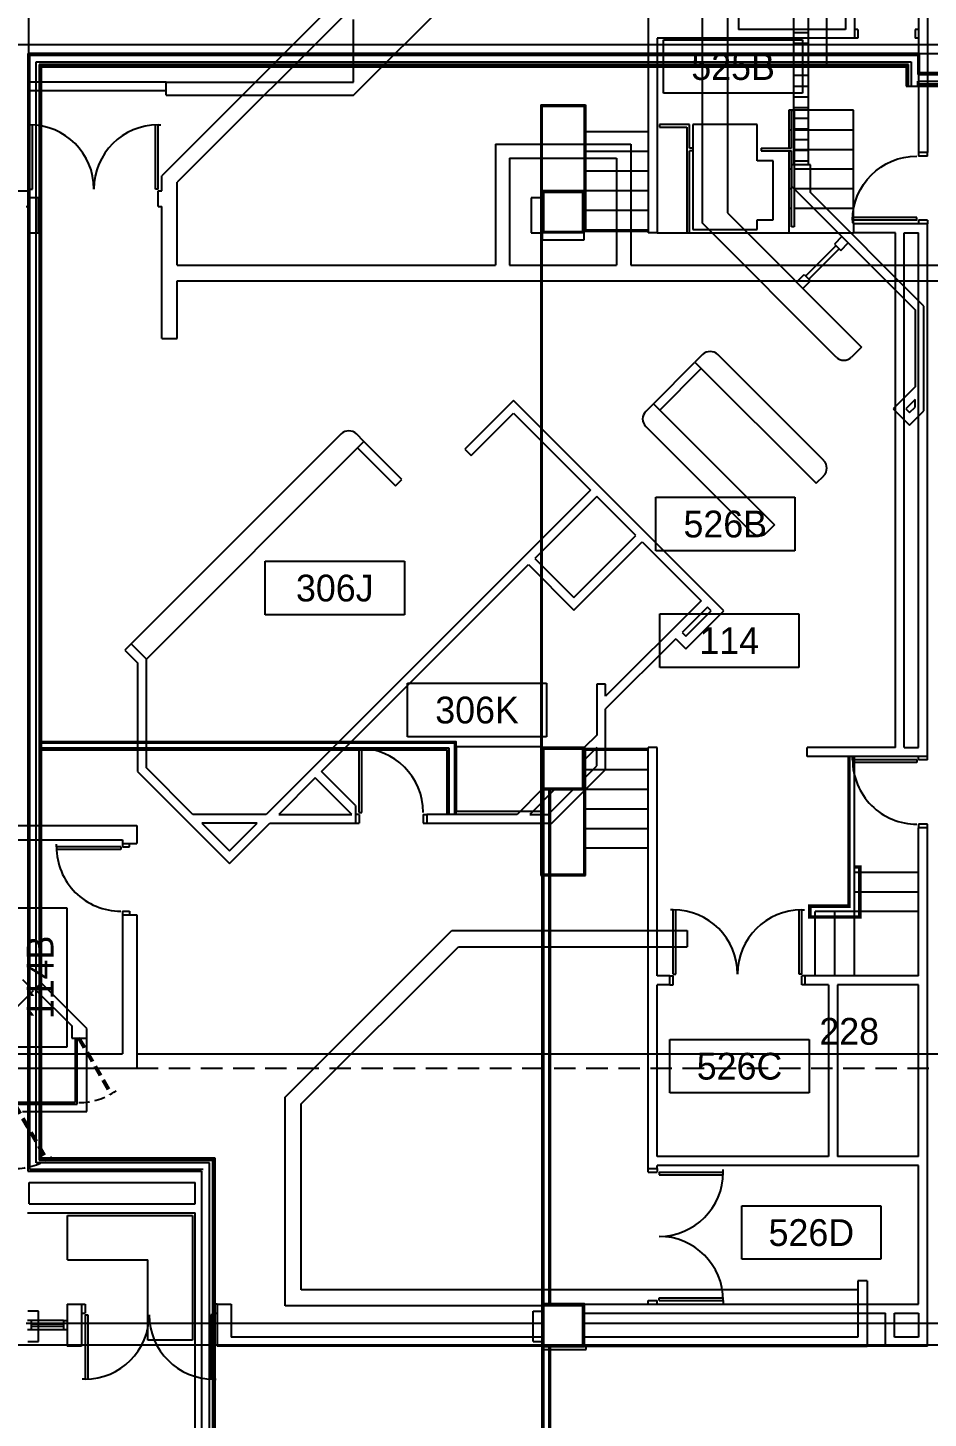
# Model space of a CAD drawing. Header units: inches. Extents: x -219 to 4035, y -10 to 4981.
# Drawn here: x 2116 to 2621, y 3319 to 4099 of the extents above; entities that cross this region are included whole.
import ezdxf
from ezdxf.enums import TextEntityAlignment as Align

# ---------------------------------------------------------------- set-up
doc = ezdxf.new("R2010")
doc.units = ezdxf.units.IN
doc.header["$LTSCALE"] = 48
doc.header["$MEASUREMENT"] = 0
doc.linetypes.add('HIDDEN', pattern=[0.375, 0.25, -0.125])
doc.linetypes.add('HIDDEN2', pattern=[0.1875, 0.125, -0.0625])
doc.layers.get('0').update_dxf_attribs({"color": 13, "linetype": 'CONTINUOUS'})
for name, color, linetype in [('F1-BLDG1', 7, 'CONTINUOUS'), ('F1-BLDG2', 2, 'HIDDEN'), ('F1-BLDG3', 161, 'CONTINUOUS'), ('F1-DOOR1', 3, 'CONTINUOUS'), ('F1-DOORJMB', 32, 'CONTINUOUS'), ('F1-RMNOS', 3, 'CONTINUOUS'), ('F2-BLDG1', 7, 'CONTINUOUS'), ('F2-BLDG3', 161, 'CONTINUOUS'), ('F2-BLDG4', 2, 'CONTINUOUS'), ('f2-casework1', 4, 'CONTINUOUS'), ('F2-RMNOS', 3, 'CONTINUOUS'), ('F3-BLDG1', 7, 'CONTINUOUS'), ('F3-BLDG3', 161, 'CONTINUOUS'), ('F3-BLDG4', 2, 'CONTINUOUS'), ('F3-DOOR1', 3, 'CONTINUOUS'), ('F3-DOOR2', 61, 'HIDDEN2'), ('F3-DOORJMB', 32, 'CONTINUOUS'), ('F3-RMNOS', 3, 'CONTINUOUS'), ('F3-WINDOW1', 1, 'CONTINUOUS'), ('F5-BLDG1', 7, 'CONTINUOUS'), ('F5-BLDG3', 161, 'CONTINUOUS'), ('F5-BLDG4', 2, 'CONTINUOUS'), ('F5-DOOR1', 3, 'CONTINUOUS'), ('F5-DOORJMB', 32, 'CONTINUOUS'), ('f5-handrail', 3, 'CONTINUOUS'), ('F5-RMNOS', 3, 'CONTINUOUS'), ('F5-STAIR1', 24, 'CONTINUOUS'), ('F5-WINDOW1', 1, 'CONTINUOUS'), ('F5-WINDOW2', 4, 'CONTINUOUS')]:
    doc.layers.add(name, color=color, linetype=linetype)
for name, color, linetype, plot in [('F1-COLUMN1', 8, 'CONTINUOUS', False), ('F2-Bldg1A', 8, 'CONTINUOUS', False), ('F2-COLUMN1', 8, 'CONTINUOUS', False), ('F3-COLUMN1', 8, 'CONTINUOUS', False), ('F5-COLUMN1', 8, 'CONTINUOUS', False)]:
    doc.layers.add(name, color=color, linetype=linetype, plot=plot)
doc.styles.add('ORIG-RMNOS', font='noting.shx')
doc.styles.add('RMNOS', font='noting.shx')

# ---------------------------------------------------------------- blocks, each defined once
blk = doc.blocks.new('L-34C1')
for p, q in [((-11, 11), (11, 11)), ((-11, 11), (-11, -11)), ((11, 11), (11, -11)), ((-11, -11), (11, -11))]:
    blk.add_line(p, q)
blk = doc.blocks.new('ADR-36DL')
for p, q in [((0, 37), (-1.5, 37)), ((0, 1), (0, 37)), ((1.5, 1), (1.5, 36.97)), ((70.5, 1), (70.5, 36.97)), ((72, 1), (72, 37)), ((72, 37), (73.5, 37)), ((0, 1), (1.5, 1)), ((72, 1), (70.5, 1))]:
    blk.add_line(p, q)
for centre, start, end in [((0, 1), 0, 90), ((72, 1), 90, 180)]:
    blk.add_arc(centre, 36, start, end)
blk = doc.blocks.new('ADR-36R')
for p, q in [((-1.5, 1), (-1.5, 36.97)), ((0, 1), (0, 37)), ((0, 37), (1.5, 37)), ((0, 1), (-1.5, 1))]:
    blk.add_line(p, q)
blk.add_arc((0, 1), 36, 90, 180)
blk = doc.blocks.new('BDR-36')
for p, q in [((-0.25, 1.43), (30.93, 19.43)), ((0.25, 0.57), (31.43, 18.57)), ((-0.25, 1.43), (0.25, 0.57))]:
    blk.add_line(p, q)
blk.add_arc((0, 1), 36, 0, 35.35195)
blk = doc.blocks.new('rmnos')
at = {"color": 11}
for p, q in [((-0.40625, 0.15625), (0.40625, 0.15625)), ((-0.40625, -0.15625), (-0.40625, 0.15625)), ((0.40625, 0.15625), (0.40625, -0.15625)), ((0.40625, -0.15625), (-0.40625, -0.15625))]:
    blk.add_line(p, q, dxfattribs=at)
at = {"color": 9, "style": 'ORIG-RMNOS'}
blk.add_attdef('ROOM', text='', height=0.15625, dxfattribs=at).set_placement((0, 0), align=Align.MIDDLE)
blk = doc.blocks.new('ADR-36L')
for p, q in [((0, 37), (-1.5, 37)), ((0, 1), (0, 37)), ((1.5, 1), (1.5, 36.97)), ((0, 1), (1.5, 1))]:
    blk.add_line(p, q)
blk.add_arc((0, 1), 36, 0, 90)
blk = doc.blocks.new('RMNOS-1')
at = {"color": 9, "style": 'RMNOS'}
blk.add_attdef('ROOM', text='', height=0.1562, dxfattribs=at).set_placement((0, 0), align=Align.MIDDLE)

msp = doc.modelspace()

# ---------------------------------------------------------------- linework, layer by layer
at = {"layer": 'F1-BLDG1'}
for p, q in [((2589.94, 4414.63), (2191, 4015.69)), ((2594.31, 4406.62), (2199.75, 4012.06)), ((2378, 4033.5), (2378, 3965.5)), ((2378, 4033.5), (2454, 4033.5)), ((2454, 4033.5), (2454, 3965.5)), ((2191, 4007.25), (2191, 4015.69)), ((2091, 4007.25), (2117, 4007.25)), ((2117, 3998.5), (2117, 4007.25)), ((2189, 3998.5), (2189, 4007.25)), ((2189, 4007.25), (2191, 4007.25)), ((2199.75, 3965.5), (2199.75, 4012.06)), ((2115, 3998.5), (2117, 3998.5)), ((2189, 3998.5), (2191, 3998.5)), ((2191, 3924.5), (2191, 3998.5)), ((2199.75, 3965.5), (2378, 3965.5)), ((2454, 3965.5), (2690, 3965.5)), ((2199.75, 3924.5), (2199.75, 3956.75)), ((2199.75, 3956.75), (2992, 3956.75)), ((2191, 3924.5), (2199.75, 3924.5)), ((2405, 3694.5), (2405, 3672.5)), ((2427, 3694.5), (2405, 3694.5)), ((2427, 3672.5), (2427, 3694.5)), ((2405, 3672.5), (2427, 3672.5)), ((2105, 3651.5), (2177, 3651.5)), ((2177, 3651.5), (2177, 3641.5)), ((2105, 3643.5), (2169, 3643.5)), ((2169, 3643.5), (2169, 3641.5)), ((2169, 3641.5), (2177, 3641.5)), ((2169, 3601.5), (2177, 3601.5)), ((2169, 3601.5), (2169, 3523.5)), ((2177, 3601.5), (2177, 3515.5)), ((2105, 3523.5), (2169, 3523.5)), ((2105, 3515.5), (2177, 3515.5)), ((2405, 3372.5), (2405, 3382.5)), ((2405, 3382.5), (2427, 3382.5)), ((2427, 3382.5), (2427, 3372.5)), ((2115, 3372.5), (2405, 3372.5)), ((2427, 3372.5), (2717, 3372.5)), ((2020, 3360.5), (3051, 3360.5))]:
    msp.add_line(p, q, dxfattribs=at)
at = {"layer": 'F1-BLDG2'}
msp.add_line((2177, 3515.5), (2896, 3515.5), dxfattribs=at)
at = {"layer": 'F1-BLDG3'}
for p, q in [((2386, 4025.5), (2386, 3965.5)), ((2386, 4025.5), (2446, 4025.5)), ((2446, 4025.5), (2446, 3965.5)), ((2386, 3965.5), (2446, 3965.5)), ((2177, 3523.5), (2888, 3523.5))]:
    msp.add_line(p, q, dxfattribs=at)
at = {"layer": 'F1-DOORJMB'}
for p, q in [((2169, 3641.5), (2169, 3639.5)), ((2169, 3639.5), (2173, 3639.5)), ((2173, 3639.5), (2173, 3641.5)), ((2169, 3603.5), (2173, 3603.5)), ((2169, 3603.5), (2169, 3601.5)), ((2173, 3603.5), (2173, 3601.5))]:
    msp.add_line(p, q, dxfattribs=at)
at = {"layer": 'F2-BLDG1'}
for p, q in [((1684.37, 4089.25), (2817, 4089.25)), ((2123.5, 4076.75), (2608.25, 4076.75)), ((2123.5, 4076.75), (2123.5, 3465.25)), ((2608.25, 4076.75), (2608.25, 4065.87)), ((2608.25, 4065.87), (2852.87, 4065.87)), ((2123.5, 3465.25), (2220.75, 3465.25)), ((2220.75, 3465.25), (2220.75, 3244.37)), ((2115.75, 3434.5), (2209.75, 3434.5)), ((2209.75, 3249), (2209.75, 3434.5))]:
    msp.add_line(p, q, dxfattribs=at)
for points in [[(2405, 3984.5), (2427, 3984.5), (2427, 4006.5), (2405, 4006.5)], [(2428, 3671.5), (2404, 3671.5), (2404, 3695.5), (2428, 3695.5)], [(2404, 3359.5), (2428, 3359.5), (2428, 3383.5), (2404, 3383.5)]]:
    msp.add_lwpolyline(points, close=True, dxfattribs=at)
at = {"layer": 'F2-Bldg1A'}
for p, q in [((2615.75, 4084.25), (2116, 4084.25)), ((2116, 4084.25), (2116, 3457.75)), ((2117, 3458.75), (2117, 4083.25)), ((2117, 4083.25), (2614.75, 4083.25)), ((2120.62, 3462.37), (2120.62, 4079.62)), ((2120.62, 4079.62), (2611.12, 4079.62)), ((2609.5, 4078), (2122.25, 4078)), ((2122.25, 4078), (2122.25, 3464)), ((2122.87, 4077.37), (2608.88, 4077.37)), ((2122.87, 3464.62), (2122.87, 4077.37)), ((2608.88, 4077.37), (2608.88, 4065.87)), ((2609.5, 4065.87), (2609.5, 4078)), ((2611.12, 4079.62), (2611.12, 4065.87)), ((2614.75, 4083.25), (2614.75, 4072.37)), ((2614.75, 4072.37), (2856, 4072.37)), ((2614.75, 4065.87), (2614.75, 4068.75)), ((2614.75, 4068.75), (2856, 4068.75)), ((2853.5, 4067.12), (2614.75, 4067.12)), ((2615.75, 4067.12), (2615.75, 4065.87)), ((2615.75, 4066.5), (2853.5, 4066.5)), ((2217.87, 3462.37), (2120.62, 3462.37)), ((2122.25, 3464), (2219.5, 3464)), ((2220.12, 3464.62), (2122.87, 3464.62)), ((2217.87, 3241.25), (2217.87, 3462.37)), ((2219.5, 3464), (2219.5, 3243.75)), ((2220.12, 3243.75), (2220.12, 3464.62)), ((2116, 3457.75), (2213.25, 3457.75)), ((2214.25, 3458.75), (2117, 3458.75)), ((2213.25, 3457.75), (2213.25, 3241.25))]:
    msp.add_line(p, q, dxfattribs=at)
for points in [[(2405, 3672.5), (2427, 3672.5), (2427, 3694.5), (2405, 3694.5)], [(2405, 3360.5), (2427, 3360.5), (2427, 3382.5), (2405, 3382.5)]]:
    msp.add_lwpolyline(points, close=True, dxfattribs=at)
at = {"layer": 'F2-BLDG3'}
for p, q in [((2615.75, 4073.37), (2615.75, 4084.25)), ((2615.75, 4084.25), (2856, 4084.25)), ((2856, 4073.37), (2615.75, 4073.37)), ((2404, 3671.5), (2404, 3383.5)), ((2408.88, 3383.5), (2408.88, 3671.5)), ((2116.75, 3439.5), (2116.75, 3451.5)), ((2116.75, 3451.5), (2209.75, 3451.5)), ((2209.75, 3439.5), (2209.75, 3451.5)), ((2116.75, 3439.5), (2209.75, 3439.5)), ((2404, 3359.5), (2404, 3241.5)), ((2408.88, 3241.5), (2408.88, 3359.5))]:
    msp.add_line(p, q, dxfattribs=at)
msp.add_lwpolyline([(2123.56, 3698.62), (2355.88, 3698.62), (2355.88, 3657.75), (2351, 3657.75), (2351, 3693.75), (2123.5, 3693.75)], dxfattribs=at)
at = {"layer": 'F2-BLDG4'}
for p, q in [((2123.56, 3697.79), (2355.04, 3697.79)), ((2352.04, 3694.79), (2123.56, 3694.79)), ((2352.04, 3657.75), (2352.04, 3694.79)), ((2355.04, 3697.79), (2355.04, 3657.75)), ((2405.04, 3671.5), (2405.04, 3383.5)), ((2408.04, 3671.5), (2408.04, 3383.5)), ((2405.04, 3359.5), (2405.04, 3241.5)), ((2408.04, 3359.5), (2408.04, 3241.5))]:
    msp.add_line(p, q, dxfattribs=at)
msp.add_lwpolyline([(2404, 3695.5), (2404, 3695.62), (2356, 3695.62), (2356, 3659.62), (2404, 3659.62)], dxfattribs=at)
at = {"layer": 'f2-casework1', "linetype": 'Continuous'}
for p, q in [((2138.25, 3408), (2138.25, 3433)), ((2138.25, 3433), (2208.25, 3433)), ((2208.25, 3433), (2208.25, 3363)), ((2138.25, 3408), (2183.25, 3408)), ((2183.25, 3363), (2183.25, 3408)), ((2208.25, 3363), (2183.25, 3363))]:
    msp.add_line(p, q, dxfattribs=at)
at = {"layer": 'F3-BLDG1'}
for p, q in [((2116.5, 4068.25), (2116.5, 4132.25)), ((2193.5, 4068.25), (2116.5, 4068.25)), ((2193.5, 4063.5), (2193.5, 4068.25)), ((2115.5, 4063.5), (2193.5, 4063.5)), ((2554.58, 4021.78), (2544.08, 4021.78)), ((2544.08, 4021.78), (2544.08, 4009.78)), ((2554.58, 4006.35), (2554.58, 4021.78)), ((2427.75, 4007.25), (2404.27, 4007.25)), ((2404.27, 4007.25), (2404.27, 4003.25)), ((2427.75, 3979.75), (2427.75, 4007.25)), ((2544.08, 4009.78), (2613.25, 3940.61)), ((2618.25, 3942.68), (2554.58, 4006.35)), ((2122, 4003.25), (2115.5, 4003.25)), ((2122, 3983.75), (2122, 4003.25)), ((2404.27, 4003.25), (2398, 4003.25)), ((2398, 4003.25), (2398, 3983.75)), ((2115.75, 3983.75), (2122, 3983.75)), ((2398, 3983.75), (2404.27, 3983.75)), ((2404.27, 3983.75), (2404.27, 3979.75)), ((2404.27, 3979.75), (2427.75, 3979.75)), ((2613.25, 3940.61), (2613.25, 3897.37)), ((2618.25, 3883.98), (2618.25, 3942.68)), ((2613.25, 3897.37), (2600.93, 3885.05)), ((2388.13, 3889.7), (2360.91, 3862.48)), ((2506.05, 3771.79), (2388.13, 3889.7)), ((2364.44, 3858.95), (2388.13, 3882.63)), ((2388.13, 3882.63), (2431.27, 3839.5)), ((2600.93, 3885.05), (2610.12, 3875.86)), ((2610.12, 3875.86), (2618.25, 3883.98)), ((2360.91, 3862.48), (2364.44, 3858.95)), ((2431.27, 3839.5), (2249.55, 3657.78)), ((2422.02, 3772.27), (2460.26, 3810.51)), ((2460.26, 3810.51), (2493.32, 3777.44)), ((2280.61, 3681.77), (2396.56, 3797.73)), ((2396.56, 3797.73), (2422.02, 3772.27)), ((2493.32, 3777.44), (2439.82, 3723.94)), ((2484.84, 3750.57), (2506.05, 3771.79)), ((2479.18, 3756.23), (2439.82, 3716.87)), ((2479.18, 3756.23), (2484.84, 3750.57)), ((2173.93, 3753.29), (2170.4, 3749.75)), ((2170.4, 3749.75), (2177.42, 3742.73)), ((2182.42, 3744.8), (2173.93, 3753.29)), ((2177.42, 3742.73), (2177.42, 3681.79)), ((2182.42, 3683.86), (2182.42, 3744.8)), ((2439.82, 3730.75), (2434.82, 3730.75)), ((2434.82, 3730.75), (2434.82, 3702.25)), ((2439.82, 3723.94), (2439.82, 3730.75)), ((2439.82, 3682.87), (2439.82, 3716.87)), ((2434.82, 3702.25), (2427.82, 3695.25)), ((2427.82, 3695.25), (2404.32, 3695.25)), ((2404.32, 3695.25), (2404.32, 3671.9)), ((2177.42, 3681.79), (2229.02, 3630.19)), ((2208.5, 3657.78), (2182.42, 3683.86)), ((2299.62, 3662.77), (2280.61, 3681.77)), ((2409.74, 3652.78), (2439.82, 3682.87)), ((2404.32, 3671.9), (2390.21, 3657.78)), ((2299.62, 3662.77), (2299.62, 3652.78)), ((2249.55, 3657.78), (2208.5, 3657.78)), ((2390.21, 3657.78), (2339.62, 3657.78)), ((2339.62, 3657.78), (2339.62, 3652.78)), ((2229.02, 3630.19), (2251.62, 3652.78)), ((2251.62, 3652.78), (2299.62, 3652.78)), ((2339.62, 3652.78), (2409.74, 3652.78)), ((2123.49, 3563.36), (2119.95, 3559.83)), ((2149.03, 3537.82), (2123.49, 3563.36)), ((2119.95, 3559.83), (2140.53, 3539.25)), ((2140.53, 3539.25), (2140.53, 3532.25)), ((2140.53, 3532.25), (2149.03, 3532.25)), ((2149.03, 3532.25), (2149.03, 3537.82)), ((2581.25, 3396.25), (2581.25, 3364.75)), ((2586.5, 3396.25), (2581.25, 3396.25)), ((2586.5, 3396.25), (2586.5, 3359.75)), ((2404.25, 3379.25), (2404.25, 3383.25)), ((2404.25, 3383.25), (2427.75, 3383.25)), ((2427.75, 3383.25), (2427.75, 3364.75)), ((2121.88, 3379.25), (2115.88, 3379.25)), ((2121.88, 3362.25), (2121.88, 3379.25)), ((2399.25, 3379.25), (2404.25, 3379.25)), ((2399.25, 3362.25), (2399.25, 3379.25)), ((2115.88, 3362.25), (2121.88, 3362.25)), ((2399.25, 3362.25), (2404.25, 3362.25)), ((2404.25, 3362.25), (2404.25, 3357.75)), ((2581.25, 3364.75), (2427.75, 3364.75)), ((2429, 3359.75), (2586.5, 3359.75)), ((2429, 3357.75), (2429, 3359.75)), ((2404.25, 3357.75), (2429, 3357.75))]:
    msp.add_line(p, q, dxfattribs=at)
at = {"layer": 'F3-BLDG3'}
for p, q in [((2613.25, 3890.3), (2608, 3885.05)), ((2613.25, 3886.06), (2613.25, 3890.3)), ((2608, 3885.05), (2610.12, 3882.93)), ((2610.12, 3882.93), (2613.25, 3886.06)), ((2434.8, 3835.96), (2400.1, 3801.26)), ((2456.72, 3814.04), (2434.8, 3835.96)), ((2422.02, 3779.34), (2456.72, 3814.04)), ((2400.1, 3801.26), (2422.02, 3779.34)), ((2496.86, 3773.91), (2482.72, 3759.77)), ((2484.84, 3757.64), (2498.98, 3771.79)), ((2498.98, 3771.79), (2496.86, 3773.91)), ((2482.72, 3759.77), (2484.84, 3757.64)), ((2434.82, 3695.18), (2427.82, 3688.18)), ((2434.82, 3684.94), (2434.82, 3695.18)), ((2427.82, 3688.18), (2427.82, 3677.94)), ((2427.82, 3677.94), (2434.82, 3684.94)), ((2277.08, 3678.24), (2256.62, 3657.78)), ((2297.53, 3657.78), (2277.08, 3678.24)), ((2411.25, 3671.75), (2397.28, 3657.78)), ((2407.67, 3657.78), (2421.63, 3671.75)), ((2421.63, 3671.75), (2411.25, 3671.75)), ((2256.62, 3657.78), (2297.53, 3657.78)), ((2397.28, 3657.78), (2407.67, 3657.78)), ((2213.5, 3652.78), (2229.02, 3637.26)), ((2244.55, 3652.78), (2213.5, 3652.78)), ((2229.02, 3637.26), (2244.55, 3652.78)), ((2260.25, 3499.25), (2353.59, 3592.59)), ((2353.59, 3592.59), (2485.59, 3592.59)), ((2485.59, 3592.59), (2485.59, 3583.59)), ((2269.25, 3495.52), (2357.32, 3583.59)), ((2357.32, 3583.59), (2485.59, 3583.59)), ((2260.25, 3382.25), (2260.25, 3499.25)), ((2269.25, 3391.25), (2269.25, 3495.52)), ((2581.25, 3391.25), (2269.25, 3391.25)), ((2404.25, 3382.25), (2260.25, 3382.25))]:
    msp.add_line(p, q, dxfattribs=at)
at = {"layer": 'F3-BLDG4'}
for p, q in [((2494.08, 3989.07), (2494.08, 4281.02)), ((2508.08, 4275.22), (2508.08, 3994.87)), ((2298.5, 4060.84), (2353.25, 4115.59)), ((2298.5, 4068.25), (2298.5, 4103.26)), ((2193.5, 4068.25), (2298.5, 4068.25)), ((2193.5, 4060.84), (2193.5, 4063.5)), ((2193.5, 4060.84), (2298.5, 4060.84)), ((2508.08, 3994.87), (2583.25, 3919.7)), ((2569.11, 3914.04), (2494.08, 3989.07)), ((2568.91, 3976.47), (2551.94, 3959.5)), ((2553.75, 3957.68), (2570.72, 3974.65)), ((2572.29, 3981.57), (2568.05, 3977.33)), ((2568.05, 3977.33), (2571.58, 3973.79)), ((2571.58, 3973.79), (2575.82, 3978.03)), ((2546.83, 3956.11), (2551.07, 3960.36)), ((2551.07, 3960.36), (2554.61, 3956.82)), ((2554.61, 3956.82), (2550.37, 3952.58)), ((2494.16, 3915.45), (2489.91, 3911.21)), ((2562.04, 3856.06), (2502.64, 3915.45)), ((2583.25, 3919.7), (2577.59, 3914.04)), ((2466.58, 3887.88), (2489.91, 3911.21)), ((2470.11, 3884.34), (2493.45, 3907.68)), ((2489.91, 3911.21), (2557.79, 3843.33)), ((2462.34, 3883.63), (2466.58, 3887.88)), ((2466.58, 3887.88), (2534.46, 3819.99)), ((2462.34, 3875.15), (2521.73, 3815.75)), ((2291.61, 3870.97), (2173.93, 3753.29)), ((2182.42, 3744.8), (2304.34, 3866.72)), ((2304.34, 3866.72), (2300.1, 3870.97)), ((2325.55, 3845.51), (2304.34, 3866.72)), ((2300.8, 3863.19), (2322.02, 3841.98)), ((2322.02, 3841.98), (2325.55, 3845.51)), ((2557.79, 3843.33), (2562.04, 3847.57)), ((2534.46, 3819.99), (2530.22, 3815.75)), ((2119.2, 3559.12), (2113.17, 3565.12)), ((1982.03, 3421.95), (2119.2, 3559.12))]:
    msp.add_line(p, q, dxfattribs=at)
for centre, start, end in [((2498.4, 3911.21), 45, 135), ((2573.35, 3918.28), 225, 315), ((2466.58, 3879.39), 135, 225), ((2295.86, 3866.72), 45, 135), ((2557.79, 3851.81), 315, 45), ((2525.98, 3819.99), 225, 315)]:
    msp.add_arc(centre, 6, start, end, dxfattribs=at)
at = {"layer": 'F3-DOORJMB'}
for p, q in [((2301.62, 3657.78), (2299.62, 3657.78)), ((2301.62, 3657.78), (2301.62, 3652.78)), ((2337.62, 3657.78), (2337.62, 3652.78)), ((2337.62, 3657.78), (2339.62, 3657.78)), ((2299.62, 3652.78), (2301.62, 3652.78)), ((2337.62, 3652.78), (2339.62, 3652.78))]:
    msp.add_line(p, q, dxfattribs=at)
at = {"layer": 'F3-WINDOW1'}
for p, q in [((2545.08, 4248.31), (2545.08, 4021.78)), ((2553.58, 4021.78), (2553.58, 4248.31)), ((2545.08, 4096), (2553.58, 4096)), ((2545.08, 4090), (2553.58, 4090)), ((2545.08, 4084), (2553.58, 4084)), ((2545.08, 4078), (2553.58, 4078)), ((2545.08, 4072), (2553.58, 4072)), ((2545.08, 4066), (2553.58, 4066)), ((2545.08, 4060), (2553.58, 4060)), ((2545.08, 4054), (2553.58, 4054)), ((2545.08, 4048), (2553.58, 4048)), ((2545.08, 4042), (2553.58, 4042)), ((2545.08, 4036), (2553.58, 4036)), ((2545.08, 4030), (2553.58, 4030)), ((2545.08, 4024), (2553.58, 4024)), ((2142.57, 3532.25), (2142.57, 3496.25)), ((2143.57, 3495.25), (2143.57, 3532.25)), ((2149.03, 3491.25), (2149.03, 3532.25)), ((2142.57, 3496.25), (2106.57, 3496.25)), ((2107.57, 3495.25), (2143.57, 3495.25)), ((2113.03, 3491.25), (2149.03, 3491.25))]:
    msp.add_line(p, q, dxfattribs=at)
at = {"layer": 'F5-BLDG1'}
for p, q in [((2463.75, 4295.75), (2463.75, 3983.75)), ((2615.25, 4274.25), (2615.25, 4028.75)), ((2620.25, 4274.25), (2620.25, 4028.75)), ((2514.25, 4173.75), (2514.25, 4097.75)), ((2574.25, 4137.75), (2574.25, 4097.75)), ((2579.25, 4137.75), (2579.25, 4092.75)), ((2468.75, 4092.75), (2468.75, 3983.75)), ((2579.25, 4092.75), (2468.75, 4092.75)), ((2574.25, 4097.75), (2514.25, 4097.75)), ((2620.25, 4028.75), (2615.25, 4028.75)), ((2404.25, 4007.25), (2427.75, 4007.25)), ((2404.25, 4007.25), (2404.25, 3983.75)), ((2427.75, 3983.75), (2427.75, 4007.25)), ((2427.75, 3983.75), (2404.25, 3983.75)), ((2468.75, 3983.75), (2463.75, 3983.75)), ((2620.25, 3988.75), (2578.77, 3988.75)), ((2578.77, 3988.75), (2578.78, 3983.75)), ((2602.25, 3983.75), (2578.78, 3983.75)), ((2602.25, 3695.25), (2602.25, 3983.75)), ((2620.25, 3690.25), (2620.25, 3988.75)), ((2404.25, 3671.75), (2404.25, 3695.25)), ((2427.75, 3695.25), (2404.25, 3695.25)), ((2427.75, 3695.25), (2427.75, 3671.75)), ((2468.75, 3695.25), (2463.75, 3695.25)), ((2463.75, 3459.25), (2463.75, 3695.25)), ((2468.75, 3567.25), (2468.75, 3695.25)), ((2552.75, 3690.25), (2552.75, 3695.25)), ((2602.25, 3695.25), (2552.75, 3695.25)), ((2620.25, 3690.25), (2552.75, 3690.25)), ((2404.25, 3671.75), (2427.75, 3671.75)), ((2615.25, 3567.25), (2615.25, 3650.25)), ((2620.25, 3650.25), (2615.25, 3650.25)), ((2620.25, 3359.75), (2620.25, 3650.25)), ((2475.75, 3567.25), (2468.75, 3567.25)), ((2475.75, 3562.25), (2468.75, 3562.25)), ((2468.75, 3466), (2468.75, 3562.25)), ((2475.75, 3562.25), (2475.75, 3567.25)), ((2615.25, 3567.25), (2551.75, 3567.25)), ((2551.75, 3562.25), (2551.75, 3567.25)), ((2564.75, 3562.25), (2551.75, 3562.25)), ((2564.75, 3562.25), (2564.75, 3466)), ((2564.75, 3466), (2468.75, 3466)), ((2615.25, 3461), (2468.75, 3461)), ((2468.75, 3459.25), (2468.75, 3461)), ((2615.25, 3383.25), (2615.25, 3461)), ((2463.75, 3459.25), (2468.75, 3459.25)), ((2138, 3383.25), (2138, 3359.75)), ((2138, 3383.25), (2146, 3383.25)), ((2146, 3383.25), (2146, 3359.75)), ((2222, 3383.25), (2222, 3359.75)), ((2222, 3383.25), (2230, 3383.25)), ((2230, 3383.25), (2230, 3364.75)), ((2404.25, 3364.75), (2404.25, 3383.25)), ((2404.25, 3383.25), (2615.25, 3383.25)), ((2427.75, 3378.25), (2427.75, 3359.75)), ((2427.75, 3378.25), (2596.75, 3378.25)), ((2596.75, 3359.75), (2596.75, 3378.25)), ((2146, 3359.75), (2138, 3359.75)), ((2427.75, 3359.75), (2222, 3359.75)), ((2404.25, 3364.75), (2230, 3364.75)), ((2620.25, 3359.75), (2596.75, 3359.75))]:
    msp.add_line(p, q, dxfattribs=at)
at = {"layer": 'F5-BLDG3'}
for p, q in [((2403.5, 4055.5), (2428.5, 4055.5)), ((2403.5, 4055.5), (2403.5, 3623.5)), ((2404.25, 4054.75), (2427.75, 4054.75)), ((2404.25, 4007.25), (2404.25, 4054.75)), ((2427.75, 4054.75), (2427.75, 4007.25)), ((2428.5, 4055.5), (2428.5, 3985.25)), ((2404.25, 3695.25), (2404.25, 3983.75)), ((2463.75, 3984.5), (2427.75, 3984.5)), ((2463.75, 3985.25), (2428.5, 3985.25)), ((2468.75, 3983.75), (2578.78, 3983.75)), ((2607.25, 3983.75), (2615.25, 3983.75)), ((2607.25, 3695.25), (2607.25, 3983.75)), ((2615.25, 3695.25), (2615.25, 3983.75)), ((2463.75, 3694.5), (2427.75, 3694.5)), ((2607.25, 3695.25), (2615.25, 3695.25)), ((2463.75, 3693.75), (2428.5, 3693.75)), ((2428.5, 3623.5), (2428.5, 3693.75)), ((2404.25, 3671.75), (2404.25, 3624.25)), ((2427.75, 3624.25), (2427.75, 3671.75)), ((2404.25, 3624.25), (2427.75, 3624.25)), ((2403.5, 3623.5), (2428.5, 3623.5)), ((2615.25, 3562.25), (2569.75, 3562.25)), ((2569.75, 3562.25), (2569.75, 3466)), ((2615.25, 3466), (2615.25, 3562.25)), ((2615.25, 3466), (2569.75, 3466)), ((2601.75, 3378.25), (2615.25, 3378.25)), ((2601.75, 3364.75), (2601.75, 3378.25)), ((2615.25, 3378.25), (2615.25, 3364.75)), ((2615.25, 3364.75), (2601.75, 3364.75))]:
    msp.add_line(p, q, dxfattribs=at)
at = {"layer": 'F5-BLDG4'}
for p, q in [((2488.75, 4044.5), (2488.75, 3985.5)), ((2524.75, 4044.5), (2488.75, 4044.5)), ((2524.75, 4024), (2524.75, 4044.5)), ((2533.75, 4024), (2524.75, 4024)), ((2533.75, 3991), (2533.75, 4024)), ((2524.75, 3985.5), (2524.75, 3991)), ((2524.75, 3991), (2533.75, 3991)), ((2488.75, 3985.5), (2524.75, 3985.5)), ((2596.75, 3359.75), (2427.75, 3359.75))]:
    msp.add_line(p, q, dxfattribs=at)
at = {"layer": 'F5-DOORJMB'}
for p, q in [((2581.25, 4097.75), (2579.25, 4097.75)), ((2581.25, 4092.75), (2579.25, 4092.75)), ((2581.25, 4097.75), (2581.25, 4092.75)), ((2613.25, 4097.75), (2613.25, 4092.75)), ((2615.25, 4097.75), (2613.25, 4097.75)), ((2615.25, 4092.75), (2613.25, 4092.75)), ((2615.25, 4028.75), (2615.25, 4026.75)), ((2620.25, 4026.75), (2615.25, 4026.75)), ((2620.25, 4026.75), (2620.25, 4028.75)), ((2620.25, 3990.75), (2615.25, 3990.75)), ((2615.25, 3990.75), (2615.25, 3988.75)), ((2620.25, 3990.75), (2620.25, 3988.75)), ((2615.25, 3688.25), (2615.25, 3690.25)), ((2620.25, 3688.25), (2615.25, 3688.25)), ((2620.25, 3688.25), (2620.25, 3690.25)), ((2620.25, 3652.25), (2615.25, 3652.25)), ((2615.25, 3652.25), (2615.25, 3650.25)), ((2620.25, 3650.25), (2620.25, 3652.25)), ((2475.75, 3567.25), (2477.75, 3567.25)), ((2475.75, 3562.25), (2477.75, 3562.25)), ((2477.75, 3562.25), (2477.75, 3567.25)), ((2549.75, 3562.25), (2549.75, 3567.25)), ((2551.75, 3567.25), (2549.75, 3567.25)), ((2551.75, 3562.25), (2549.75, 3562.25)), ((2463.75, 3457.25), (2463.75, 3459.25)), ((2463.75, 3457.25), (2468.75, 3457.25)), ((2468.75, 3459.25), (2468.75, 3457.25)), ((2146, 3383.25), (2148, 3383.25)), ((2148, 3383.25), (2148, 3378.25)), ((2220, 3383.25), (2220, 3378.25)), ((2222, 3383.25), (2220, 3383.25)), ((2463.75, 3383.25), (2463.75, 3385.25)), ((2463.75, 3385.25), (2468.75, 3385.25)), ((2468.75, 3383.25), (2468.75, 3385.25)), ((2146, 3378.25), (2148, 3378.25)), ((2220, 3378.25), (2222, 3378.25))]:
    msp.add_line(p, q, dxfattribs=at)
at = {"layer": 'f5-handrail'}
for p, q in [((2544, 4052.5), (2545.5, 4052.5)), ((2544, 4031.25), (2544, 4052.5)), ((2545.5, 4052.5), (2545.5, 3987.12)), ((2470.04, 4044.52), (2470.04, 4043.02)), ((2486.75, 4044.52), (2470.04, 4044.52)), ((2470.04, 4043.02), (2485.25, 4043.02)), ((2485.25, 4043.02), (2485.25, 3983.75)), ((2486.75, 4031.25), (2486.75, 4044.52)), ((2488.75, 4031.25), (2486.75, 4031.25)), ((2486.75, 3983.75), (2486.75, 4029.75)), ((2488.75, 4029.75), (2486.75, 4029.75)), ((2526.99, 4031.25), (2544, 4031.25)), ((2526.99, 4031.25), (2526.99, 4029.75)), ((2526.99, 4029.75), (2544, 4029.75)), ((2544, 3987.12), (2544, 4029.75)), ((2545.5, 3987.12), (2544, 3987.12))]:
    msp.add_line(p, q, dxfattribs=at)
at = {"layer": 'f5-handrail', "const_width": 2}
msp.add_lwpolyline([(2579.25, 3628.25), (2582.25, 3628.25), (2582.25, 3600.25), (2554.25, 3600.25), (2554.25, 3606.25), (2576.25, 3606.25), (2576.25, 3690.25)], dxfattribs=at)
at = {"layer": 'F5-RMNOS', "color": 4}
for p, q in [((2563.63, 4110.87), (2563.63, 4077.28)), ((2563.63, 4077.28), (2550.25, 4077.28))]:
    msp.add_line(p, q, dxfattribs=at)
at = {"layer": 'F5-STAIR1'}
for p, q in [((2578.77, 4052.5), (2542.5, 4052.5)), ((2542.5, 4052.5), (2542.5, 4031.25)), ((2578.77, 3988.75), (2578.77, 4052.5)), ((2463.75, 4040.25), (2428.5, 4040.25)), ((2542.5, 4041.5), (2544, 4041.5)), ((2545.5, 4041.5), (2578.77, 4041.5)), ((2463.75, 4029.25), (2428.5, 4029.25)), ((2542.5, 4029.75), (2542.5, 3983.75)), ((2545.5, 4030.5), (2578.77, 4030.5)), ((2463.75, 4018.25), (2428.5, 4018.25)), ((2542.5, 4019.5), (2544, 4019.5)), ((2545.5, 4019.5), (2578.77, 4019.5)), ((2463.75, 4007.25), (2428.5, 4007.25)), ((2542.5, 4008.5), (2544, 4008.5)), ((2545.5, 4008.5), (2578.77, 4008.5)), ((2463.75, 3996.25), (2428.5, 3996.25)), ((2542.5, 3997.5), (2544, 3997.5)), ((2545.5, 3997.5), (2578.77, 3997.5)), ((2579.25, 3567.25), (2579.25, 3690.25)), ((2463.75, 3682.75), (2428.5, 3682.75)), ((2463.75, 3671.75), (2428.5, 3671.75)), ((2463.75, 3660.75), (2428.5, 3660.75)), ((2463.75, 3649.75), (2428.5, 3649.75)), ((2463.75, 3638.75), (2428.5, 3638.75)), ((2615.25, 3625.25), (2579.25, 3625.25)), ((2615.25, 3614.25), (2579.25, 3614.25)), ((2557.25, 3567.25), (2557.25, 3603.25)), ((2615.25, 3603.25), (2557.25, 3603.25)), ((2568.25, 3567.25), (2568.25, 3603.25))]:
    msp.add_line(p, q, dxfattribs=at)
at = {"layer": 'F5-WINDOW1'}
for p, q in [((2136, 3374), (2117.75, 3374)), ((2136, 3372), (2117.75, 3372)), ((2117.75, 3371), (2136, 3371)), ((2117.75, 3369), (2136, 3369))]:
    msp.add_line(p, q, dxfattribs=at)
at = {"layer": 'F5-WINDOW2'}
for p, q in [((2117.75, 3374), (2115.75, 3374)), ((2115.75, 3369), (2117.75, 3369)), ((2117.75, 3374), (2117.75, 3369)), ((2136, 3374), (2136, 3369)), ((2136, 3374), (2138, 3374)), ((2136, 3369), (2138, 3369))]:
    msp.add_line(p, q, dxfattribs=at)

# ---------------------------------------------------------------- block references
at = {"layer": 'F1-COLUMN1'}
for p in [(2416, 3995.5), (2416, 3683.5), (2416, 3371.5)]:
    msp.add_blockref('L-34C1', p, dxfattribs=at)
at = {"layer": 'F1-DOOR1'}
msp.add_blockref('ADR-36DL', (2117, 4007.25), dxfattribs=at)
at = {"layer": 'F1-DOOR1', "rotation": 89.99999999999999}
msp.add_blockref('ADR-36R', (2169, 3639.5), dxfattribs=at)
at = {"layer": 'F1-RMNOS'}
ref = msp.add_blockref('rmnos', (2509.13, 3755.12), dxfattribs=dict(at, xscale=96, yscale=96, zscale=96))
ref.add_attrib('ROOM', '114', dxfattribs={"layer": '0', "color": 9, "height": 15, "style": 'ORIG-RMNOS'}).set_placement((2509.13, 3755.12), align=Align.MIDDLE)
ref = msp.add_blockref('rmnos', (2122.87, 3566.38), dxfattribs=dict(at, xscale=96, yscale=96, zscale=96, rotation=89.99999999999999))
ref.add_attrib('ROOM', '114B', dxfattribs={"layer": '0', "color": 9, "height": 15, "rotation": 90, "style": 'ORIG-RMNOS'}).set_placement((2122.87, 3566.38), align=Align.MIDDLE)
at = {"layer": 'F2-COLUMN1'}
for p in [(2416, 3995.5), (2416, 3683.5), (2416, 3371.5)]:
    msp.add_blockref('L-34C1', p, dxfattribs=at)
at = {"layer": 'F2-RMNOS'}
ref = msp.add_blockref('RMNOS-1', (2576.36, 3536.18), dxfattribs=dict(at, xscale=96, yscale=96, zscale=96))
ref.add_attrib('ROOM', '228', dxfattribs={"layer": '0', "color": 9, "height": 15, "style": 'RMNOS'}).set_placement((2576.36, 3536.18), align=Align.MIDDLE)
at = {"layer": 'F3-COLUMN1'}
for p in [(2416, 3995.5), (2416, 3683.5), (2416, 3371.5)]:
    msp.add_blockref('L-34C1', p, dxfattribs=at)
at = {"layer": 'F3-DOOR1'}
msp.add_blockref('ADR-36L', (2301.62, 3657.78), dxfattribs=at)
at = {"layer": 'F3-DOOR2', "rotation": 270}
for p in [(2143.57, 3532.25), (2107.57, 3495.25)]:
    msp.add_blockref('BDR-36', p, dxfattribs=at)
at = {"layer": 'F3-RMNOS'}
ref = msp.add_blockref('rmnos', (2288, 3784.62), dxfattribs=dict(at, xscale=96, yscale=96, zscale=96))
ref.add_attrib('ROOM', '306J', dxfattribs={"layer": '0', "color": 9, "height": 15, "style": 'ORIG-RMNOS'}).set_placement((2288, 3784.62), align=Align.MIDDLE)
ref = msp.add_blockref('rmnos', (2367.75, 3716.25), dxfattribs=dict(at, xscale=96, yscale=96, zscale=96))
ref.add_attrib('ROOM', '306K', dxfattribs={"layer": '0', "color": 9, "height": 15, "style": 'ORIG-RMNOS'}).set_placement((2367.75, 3716.25), align=Align.MIDDLE)
at = {"layer": 'F5-COLUMN1'}
for p in [(2416, 3995.5), (2416, 3683.5), (2416, 3371.5)]:
    msp.add_blockref('L-34C1', p, dxfattribs=at)
at = {"layer": 'F5-DOOR1', "xscale": -1, "rotation": 89.99999999999999}
msp.add_blockref('ADR-36R', (2615.25, 3990.75), dxfattribs=at)
at = {"layer": 'F5-DOOR1'}
for name, p, rotation in [('ADR-36R', (2615.25, 3688.25), 89.99999999999999), ('ADR-36DL', (2468.75, 3457.25), 270), ('ADR-36DL', (2220, 3378.25), 180)]:
    msp.add_blockref(name, p, dxfattribs=dict(at, rotation=rotation))
msp.add_blockref('ADR-36DL', (2477.75, 3567.25), dxfattribs=at)
at = {"layer": 'F5-RMNOS'}
ref = msp.add_blockref('rmnos', (2511.25, 4076.91), dxfattribs=dict(at, xscale=96, yscale=96, zscale=96))
ref.add_attrib('ROOM', '525B', dxfattribs={"layer": '0', "color": 9, "height": 15, "style": 'ORIG-RMNOS'}).set_placement((2511.25, 4076.91), align=Align.MIDDLE)
ref = msp.add_blockref('rmnos', (2506.88, 3820.5), dxfattribs=dict(at, xscale=96, yscale=96, zscale=96))
ref.add_attrib('ROOM', '526B', dxfattribs={"layer": '0', "color": 9, "height": 15, "style": 'ORIG-RMNOS'}).set_placement((2506.88, 3820.5), align=Align.MIDDLE)
ref = msp.add_blockref('rmnos', (2514.88, 3516.62), dxfattribs=dict(at, xscale=96, yscale=96, zscale=96))
ref.add_attrib('ROOM', '526C', dxfattribs={"layer": '0', "color": 9, "height": 15, "style": 'ORIG-RMNOS'}).set_placement((2514.88, 3516.62), align=Align.MIDDLE)
ref = msp.add_blockref('rmnos', (2555.13, 3423.38), dxfattribs=dict(at, xscale=96, yscale=96, zscale=96))
ref.add_attrib('ROOM', '526D', dxfattribs={"layer": '0', "color": 9, "height": 15, "style": 'ORIG-RMNOS'}).set_placement((2555.13, 3423.38), align=Align.MIDDLE)

doc.saveas('drawing.dxf')
